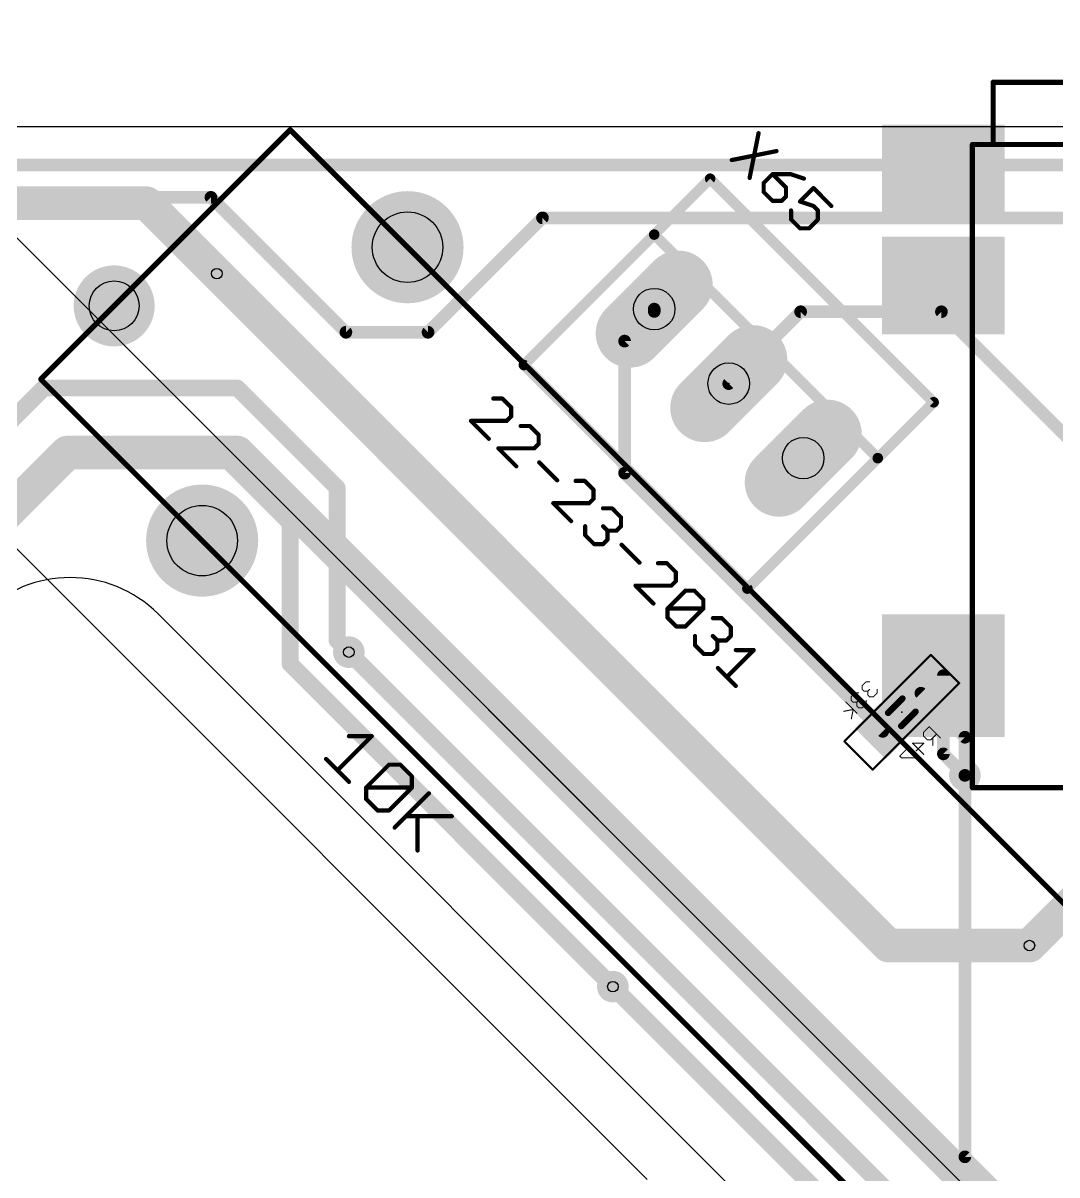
# Model space of a CAD drawing. Extents: x -76 to 580, y -41 to 95.
# Drawn here: x 327.67 to 352.59, y 9.11 to 36.87 of the extents above; entities that cross this region are included whole.
import ezdxf

# ---------------------------------------------------------------- set-up
doc = ezdxf.new("R2010")
doc.units = 0
for name, color, linetype in [('1', 22, 'CONTINUOUS'), ('16', 175, 'CONTINUOUS'), ('17', 82, 'CONTINUOUS'), ('18', 82, 'CONTINUOUS'), ('20', 7, 'CONTINUOUS'), ('21', 32, 'CONTINUOUS'), ('23', 7, 'CONTINUOUS'), ('24', 7, 'CONTINUOUS'), ('25', 253, 'CONTINUOUS'), ('26', 253, 'CONTINUOUS'), ('27', 253, 'CONTINUOUS'), ('28', 253, 'CONTINUOUS'), ('29', 253, 'CONTINUOUS'), ('30', 253, 'CONTINUOUS'), ('31', 253, 'CONTINUOUS'), ('32', 253, 'CONTINUOUS'), ('36', 253, 'CONTINUOUS'), ('40', 175, 'CONTINUOUS'), ('44', 253, 'CONTINUOUS'), ('51', 53, 'CONTINUOUS'), ('52', 253, 'CONTINUOUS'), ('57', 253, 'CONTINUOUS')]:
    doc.layers.add(name, color=color, linetype=linetype)

# ---------------------------------------------------------------- blocks, each defined once
blk = doc.blocks.new('RECT')
blk.add_solid([(-0.5, -0.5), (0.5, -0.5), (-0.5, 0.5), (0.5, 0.5)])
blk = doc.blocks.new('ROUNDP')
at = {"const_width": 0.5}
blk.add_lwpolyline([(0, -0.25, 1), (0, 0.25, 1), (0, -0.25)], format="xyb", dxfattribs=at)
blk = doc.blocks.new('LONGP100')
at = {"const_width": 1}
blk.add_lwpolyline([(-0.5, 0), (0.5, 0)], dxfattribs=at)
at = {"const_width": 0.5}
for points in [[(-0.5, 0.25, 1), (-0.5, -0.25)], [(0.5, -0.25, 1), (0.5, 0.25)]]:
    blk.add_lwpolyline(points, format="xyb", dxfattribs=at)
blk = doc.blocks.new('ROUNDV')
at = {"const_width": 0.5}
blk.add_lwpolyline([(0, -0.25, 1), (0, 0.25, 1), (0, -0.25)], format="xyb", dxfattribs=at)

msp = doc.modelspace()

# ---------------------------------------------------------------- linework, layer by layer
at = {"layer": '1'}
for points, const_width in [([(330.6431, 32.5269), (326.9662, 32.5269)], 0.8128), ([(332.3402, 30.8299), (330.6431, 32.5269)], 0.8128), ([(328.1683, 28.0721), (325.552, 25.4558)], 0.4064), ([(332.8352, 28.0721), (328.1683, 28.0721)], 0.4064), ([(335.2393, 25.668), (332.8352, 28.0721)], 0.4064), ([(325.552, 23.1931), (328.8754, 26.5165)], 0.4064), ([(328.8754, 26.5165), (332.4109, 26.5165)], 0.4064), ([(332.4109, 26.5165), (334.108, 24.8194)], 0.4064), ([(335.2393, 21.991), (335.2393, 25.668)], 0.4064), ([(334.108, 24.8194), (334.108, 21.4253)], 0.4064), ([(335.5222, 21.7082), (335.2393, 21.991)], 0.4064), ([(334.108, 21.4253), (341.8861, 13.6472)], 0.4064), ([(349.8534, 19.2564), (349.8534, 21.1411)], 0.3048), ([(350.3714, 18.7383), (349.8534, 19.2564)], 0.3048), ([(350.3714, 9.5459), (350.3714, 18.7383)], 0.3048), ([(354.3034, 17.0135), (351.927, 14.6371)], 0.8128), ([(360.978, -1.0607), (350.3714, 9.5459)], 0.3048)]:
    msp.add_lwpolyline(points, dxfattribs=dict(at, const_width=const_width))
for points, const_width in [([(330.7868, 32.6706, 1), (330.4994, 32.3832)], 0.4064), ([(330.6431, 32.3237, 1), (330.6431, 32.7301)], 0.4064), ([(332.1965, 30.6862, 1), (332.4839, 30.9735)], 0.4064), ([(328.1683, 28.1737, 1), (328.1683, 27.9705)], 0.2032), ([(328.2401, 28.0003, 1), (328.0964, 28.144)], 0.2032), ([(332.907, 28.144, 1), (332.7633, 28.0003)], 0.2032), ([(332.8352, 27.9705, 1), (332.8352, 28.1737)], 0.2032), ([(328.8754, 26.6181, 1), (328.8754, 26.4149)], 0.2032), ([(328.9472, 26.4447, 1), (328.8035, 26.5883)], 0.2032), ([(332.4827, 26.5883, 1), (332.3391, 26.4447)], 0.2032), ([(332.4109, 26.4149, 1), (332.4109, 26.6181)], 0.2032), ([(335.3409, 25.668, 1), (335.1377, 25.668)], 0.2032), ([(335.1675, 25.5961, 1), (335.3112, 25.7398)], 0.2032), ([(334.2096, 24.8194, 1), (334.0064, 24.8194)], 0.2032), ([(334.0361, 24.7476, 1), (334.1798, 24.8913)], 0.2032), ([(335.3112, 22.0629, 1), (335.1675, 21.9192)], 0.2032), ([(335.1377, 21.991, 1), (335.3409, 21.991)], 0.2032), ([(335.4503, 21.6363, 1), (335.594, 21.78)], 0.2032), ([(334.1798, 21.4972, 1), (334.0361, 21.3535)], 0.2032), ([(334.0064, 21.4253, 1), (334.2096, 21.4253)], 0.2032), ([(349.9296, 21.1411, 1), (349.7772, 21.1411)], 0.1524), ([(349.9073, 19.3102, 1), (349.7995, 19.2025)], 0.1524), ([(349.7772, 19.2564, 1), (349.9296, 19.2564)], 0.1524), ([(350.4476, 18.7383, 1), (350.2952, 18.7383)], 0.1524), ([(350.3175, 18.6844, 1), (350.4253, 18.7922)], 0.1524), ([(351.7834, 14.7808, 1), (352.0707, 14.4934)], 0.4064), ([(341.8143, 13.5753, 1), (341.958, 13.719)], 0.2032), ([(350.4253, 9.5998, 1), (350.3175, 9.4921)], 0.1524), ([(350.2952, 9.5459, 1), (350.4476, 9.5459)], 0.1524)]:
    msp.add_lwpolyline(points, format="xyb", dxfattribs=dict(at, const_width=const_width))
at = {"layer": '16'}
for points, const_width in [([(370.3118, 33.4462), (315.5818, 33.4462)], 0.3048), ([(332.1988, 32.6683), (315.7939, 32.6683)], 0.3048), ([(335.4515, 29.4156), (332.1988, 32.6683)], 0.3048), ([(340.1891, 32.1734), (337.4314, 29.4156)], 0.3048), ([(369.7461, 32.1734), (340.1891, 32.1734)], 0.3048), ([(348.5329, 14.6371), (332.3402, 30.8299)], 0.8128), ([(342.169, 29.2035), (342.8831, 29.9177)], 0.3048), ([(342.8831, 29.9177), (342.8831, 29.9743)], 0.3048), ([(346.4116, 29.9106), (344.6792, 28.1782)], 0.3048), ([(349.8057, 29.9106), (346.4116, 29.9106)], 0.3048), ([(357.8667, 21.8496), (349.8057, 29.9106)], 0.3048), ([(337.4314, 29.4156), (335.4515, 29.4156)], 0.3048), ([(342.169, 26.0215), (342.169, 29.2035)], 0.3048), ([(322.4407, 20.2233), (328.7339, 26.5165)], 0.8128), ([(328.7339, 26.5165), (332.8352, 26.5165)], 0.8128), ([(332.8352, 26.5165), (352.7756, 6.5761)], 0.8128), ([(348.3915, 19.799), (342.169, 26.0215)], 0.3048), ([(352.3513, 4.879), (335.5222, 21.7082)], 0.4064), ([(349.3108, 20.7182), (350.3714, 19.6576)], 0.3048), ([(350.3714, 19.6576), (350.3714, 18.7383)], 0.3048), ([(351.927, 14.6371), (348.5329, 14.6371)], 0.8128), ([(351.927, 3.6062), (341.8861, 13.6472)], 0.4064)]:
    msp.add_lwpolyline(points, dxfattribs=dict(at, const_width=const_width))
for points, const_width in [([(332.2526, 32.7222, 1), (332.1449, 32.6144)], 0.1524), ([(332.1988, 32.5921, 1), (332.1988, 32.7445)], 0.1524), ([(340.1891, 32.2496, 1), (340.1891, 32.0972)], 0.1524), ([(340.243, 32.1195, 1), (340.1352, 32.2272)], 0.1524), ([(332.4839, 30.9735, 1), (332.1965, 30.6862)], 0.4064), ([(342.9593, 29.9743, 1), (342.8069, 29.9743)], 0.1524), ([(342.8069, 29.9177, 1), (342.9593, 29.9177)], 0.1524), ([(342.937, 29.8638, 1), (342.8293, 29.9716)], 0.1524), ([(346.4116, 29.9868, 1), (346.4116, 29.8344)], 0.1524), ([(346.4655, 29.8567, 1), (346.3577, 29.9645)], 0.1524), ([(349.8596, 29.9645, 1), (349.7518, 29.8567)], 0.1524), ([(349.8057, 29.8344, 1), (349.8057, 29.9868)], 0.1524), ([(335.4515, 29.4918, 1), (335.4515, 29.3394)], 0.1524), ([(335.3976, 29.3618, 1), (335.5053, 29.4695)], 0.1524), ([(337.3775, 29.4695, 1), (337.4852, 29.3618)], 0.1524), ([(337.4314, 29.3394, 1), (337.4314, 29.4918)], 0.1524), ([(342.2452, 29.2035, 1), (342.0928, 29.2035)], 0.1524), ([(342.1151, 29.2574, 1), (342.2229, 29.1496)], 0.1524), ([(344.6253, 28.2321, 1), (344.7331, 28.1243)], 0.1524), ([(328.7339, 26.7197, 1), (328.7339, 26.3133)], 0.4064), ([(328.8776, 26.3728, 1), (328.5903, 26.6602)], 0.4064), ([(332.9788, 26.6602, 1), (332.6915, 26.3728)], 0.4064), ([(332.8352, 26.3133, 1), (332.8352, 26.7197)], 0.4064), ([(342.2229, 26.0754, 1), (342.1151, 25.9676)], 0.1524), ([(342.0928, 26.0215, 1), (342.2452, 26.0215)], 0.1524), ([(335.594, 21.78, 1), (335.4503, 21.6363)], 0.2032), ([(349.3646, 20.7721, 1), (349.2569, 20.6643)], 0.1524), ([(348.3376, 19.7451, 1), (348.4454, 19.8529)], 0.1524), ([(350.4476, 19.6576, 1), (350.2952, 19.6576)], 0.1524), ([(350.3175, 19.6037, 1), (350.4253, 19.7114)], 0.1524), ([(350.2952, 18.7383, 1), (350.4476, 18.7383)], 0.1524), ([(348.5329, 14.8403, 1), (348.5329, 14.4339)], 0.4064), ([(351.927, 14.4339, 1), (351.927, 14.8403)], 0.4064), ([(348.3892, 14.4934, 1), (348.6766, 14.7808)], 0.4064), ([(341.958, 13.719, 1), (341.8143, 13.5753)], 0.2032)]:
    msp.add_lwpolyline(points, format="xyb", dxfattribs=dict(at, const_width=const_width))
at = {"layer": '20'}
for p, q in [((508.6926, 34.3654), (-51.9016, 34.3654)), ((357.0889, -3.5355), (330.926, 22.6274))]:
    msp.add_line(p, q, dxfattribs=at)
msp.add_arc((328.8047, 20.5061), 3, 45, 135, dxfattribs=at)
at = {"layer": '21', "const_width": 0.254}
for points in [[(342.8831, 31.7703), (344.2302, 33.1173)], [(344.2302, 33.1173), (349.6183, 27.7292)], [(339.7401, 28.6272), (342.8831, 31.7703)], [(342.8831, 31.7703), (348.2713, 26.3822)], [(345.1282, 23.2391), (339.7401, 28.6272)], [(349.6183, 27.7292), (348.2713, 26.3822)], [(348.2713, 26.3822), (345.1282, 23.2391)]]:
    msp.add_lwpolyline(points, dxfattribs=at)
at = {"layer": '21', "const_width": 0.127}
for points in [[(344.2751, 33.1622, 1), (344.1853, 33.0724)], [(344.2751, 33.0724, 1), (344.1853, 33.1622)], [(342.928, 31.8152, 1), (342.8382, 31.7254)], [(342.8382, 31.8152, 1), (342.928, 31.7254)], [(342.928, 31.7254, 1), (342.8382, 31.8152)], [(339.785, 28.6721, 1), (339.6952, 28.5823)], [(339.6952, 28.6721, 1), (339.785, 28.5823)], [(349.6632, 27.6843, 1), (349.5734, 27.7741)], [(349.5734, 27.6843, 1), (349.6632, 27.7741)], [(348.2264, 26.4271, 1), (348.3162, 26.3372)], [(348.3162, 26.3372, 1), (348.2264, 26.4271)], [(348.2264, 26.3372, 1), (348.3162, 26.4271)], [(345.0833, 23.284, 1), (345.1731, 23.1942)], [(345.0833, 23.1942, 1), (345.1731, 23.284)]]:
    msp.add_lwpolyline(points, format="xyb", dxfattribs=at)
at = {"layer": '23'}
msp.add_point((344.6792, 28.1782), dxfattribs=at)
at = {"layer": '24'}
msp.add_point((348.8511, 20.2586), dxfattribs=at)
at = {"layer": '25', "const_width": 0.1016}
for points in [[(345.3982, 34.2135), (345.1825, 33.1349)], [(345.8296, 33.7821), (344.751, 33.5664)], [(345.7361, 33.2284), (345.5204, 33.0127)], [(345.5204, 33.0127), (345.5204, 32.797)], [(346.1675, 33.2284), (345.7361, 33.2284)], [(346.0597, 32.9048), (345.7361, 33.2284)], [(346.4911, 33.1206), (346.1675, 33.2284)], [(345.5204, 32.797), (345.7361, 32.5813)], [(346.0597, 32.6891), (346.0597, 32.9048)], [(346.7212, 32.8905), (346.3976, 32.5669)], [(347.1526, 32.459), (346.7212, 32.8905)], [(345.7361, 32.5813), (345.9518, 32.5813)], [(345.9518, 32.5813), (346.0597, 32.6891)], [(346.3976, 32.5669), (346.7212, 32.459)], [(346.7212, 32.459), (346.829, 32.3512)], [(346.1819, 32.1355), (346.1819, 32.3512)], [(346.829, 32.3512), (346.829, 32.1355)], [(346.3976, 31.9198), (346.1819, 32.1355)], [(346.6133, 31.9198), (346.3976, 31.9198)], [(346.829, 32.1355), (346.6133, 31.9198)]]:
    msp.add_lwpolyline(points, dxfattribs=at)
at = {"layer": '25', "const_width": 0.0508}
for points in [[(345.4231, 34.2085, 1), (345.3733, 34.2185)], [(344.7461, 33.5913, 1), (344.756, 33.5414)], [(345.8346, 33.7572, 1), (345.8246, 33.807)], [(345.1576, 33.1399, 1), (345.2074, 33.13)], [(345.5024, 33.0307, 1), (345.5384, 32.9947)], [(345.5458, 33.0127, 1), (345.495, 33.0127)], [(345.7361, 33.2538, 1), (345.7361, 33.203)], [(345.7541, 33.2464, 1), (345.7182, 33.2104)], [(345.7541, 33.2104, 1), (345.7182, 33.2464)], [(346.1756, 33.2525, 1), (346.1595, 33.2043)], [(346.1675, 33.203, 1), (346.1675, 33.2538)], [(346.4831, 33.0965, 1), (346.4991, 33.1446)], [(345.5384, 32.8149, 1), (345.5024, 32.779)], [(345.495, 32.797, 1), (345.5458, 32.797)], [(346.0851, 32.9048, 1), (346.0343, 32.9048)], [(346.0417, 32.8869, 1), (346.0776, 32.9228)], [(346.7391, 32.9084, 1), (346.7032, 32.8725)], [(346.7391, 32.8725, 1), (346.7032, 32.9084)], [(345.7361, 32.6067, 1), (345.7361, 32.5559)], [(345.7182, 32.5633, 1), (345.7541, 32.5992)], [(345.9339, 32.5992, 1), (345.9698, 32.5633)], [(345.9518, 32.5559, 1), (345.9518, 32.6067)], [(346.0343, 32.6891, 1), (346.0851, 32.6891)], [(346.0776, 32.6712, 1), (346.0417, 32.7071)], [(346.4057, 32.591, 1), (346.3896, 32.5428)], [(346.3797, 32.5849, 1), (346.4156, 32.5489)], [(346.7391, 32.477, 1), (346.7032, 32.4411)], [(346.7132, 32.4349, 1), (346.7292, 32.4831)], [(347.1346, 32.4411, 1), (347.1706, 32.477)], [(346.2073, 32.3512, 1), (346.1565, 32.3512)], [(346.8544, 32.3512, 1), (346.8036, 32.3512)], [(346.8111, 32.3332, 1), (346.847, 32.3691)], [(346.1565, 32.1355, 1), (346.2073, 32.1355)], [(346.1999, 32.1534, 1), (346.164, 32.1175)], [(346.3976, 31.9452, 1), (346.3976, 31.8944)], [(346.3797, 31.9018, 1), (346.4156, 31.9377)], [(346.5954, 31.9377, 1), (346.6313, 31.9018)], [(346.6133, 31.8944, 1), (346.6133, 31.9452)], [(346.8036, 32.1355, 1), (346.8544, 32.1355)], [(346.847, 32.1175, 1), (346.8111, 32.1534)]]:
    msp.add_lwpolyline(points, format="xyb", dxfattribs=at)
at = {"layer": '26', "const_width": 0.0254}
for points in [[(349.51, 19.9122), (349.3752, 19.7773)], [(349.3752, 19.7773), (349.3752, 19.6875)], [(349.7797, 19.6425), (349.51, 19.9122)], [(349.555, 19.5976), (349.6898, 19.7324)], [(349.3802, 19.2431), (349.1106, 19.5127)], [(349.1106, 19.5127), (349.3802, 19.5127)], [(349.3802, 19.5127), (349.2005, 19.333)], [(349.3752, 19.6875), (349.4651, 19.5976)], [(349.4651, 19.5976), (349.555, 19.5976)], [(349.5999, 19.6425), (349.5999, 19.4628)], [(348.9808, 19.3829), (348.8011, 19.2032)], [(348.8011, 19.2032), (348.846, 19.1582)], [(348.846, 19.1582), (349.2055, 19.1582)], [(349.2055, 19.1582), (349.2504, 19.1133)]]:
    msp.add_lwpolyline(points, dxfattribs=at)
at = {"layer": '26', "const_width": 0.0127}
for points in [[(349.3815, 19.7773, 1), (349.3688, 19.7773)], [(349.3707, 19.7818, 1), (349.3797, 19.7728)], [(349.5145, 19.9166, 1), (349.5055, 19.9077)], [(349.5145, 19.9077, 1), (349.5055, 19.9166)], [(349.6943, 19.7279, 1), (349.6853, 19.7369)], [(349.1106, 19.5191, 1), (349.1106, 19.5064)], [(349.1151, 19.5172, 1), (349.1061, 19.5082)], [(349.3797, 19.6919, 1), (349.3707, 19.683)], [(349.3688, 19.6875, 1), (349.3815, 19.6875)], [(349.3847, 19.5082, 1), (349.3757, 19.5172)], [(349.3802, 19.5064, 1), (349.3802, 19.5191)], [(349.4651, 19.6039, 1), (349.4651, 19.5912)], [(349.4606, 19.5931, 1), (349.4696, 19.6021)], [(349.5505, 19.6021, 1), (349.5594, 19.5931)], [(349.555, 19.5912, 1), (349.555, 19.6039)], [(349.6062, 19.6425, 1), (349.5935, 19.6425)], [(349.5935, 19.4628, 1), (349.6062, 19.4628)], [(349.7752, 19.638, 1), (349.7841, 19.647)], [(348.8055, 19.2077, 1), (348.7966, 19.1987)], [(348.7966, 19.2077, 1), (348.8055, 19.1987)], [(348.846, 19.1646, 1), (348.846, 19.1519)], [(348.8415, 19.1538, 1), (348.8505, 19.1627)], [(348.9853, 19.3784, 1), (348.9763, 19.3874)], [(349.196, 19.3375, 1), (349.205, 19.3285)], [(349.21, 19.1627, 1), (349.201, 19.1538)], [(349.2055, 19.1519, 1), (349.2055, 19.1646)], [(349.3757, 19.2386, 1), (349.3847, 19.2476)], [(349.246, 19.1088, 1), (349.2549, 19.1178)]]:
    msp.add_lwpolyline(points, format="xyb", dxfattribs=at)
at = {"layer": '27', "const_width": 0.1016}
for points in [[(339.2198, 27.8194), (339.0041, 27.8194)], [(339.4356, 27.6037), (339.2198, 27.8194)], [(339.4356, 27.388), (339.4356, 27.6037)], [(338.8963, 26.8488), (338.4649, 27.2802)], [(338.4649, 27.2802), (339.3277, 27.2802)], [(339.3277, 27.2802), (339.4356, 27.388)], [(339.8814, 27.1579), (339.6656, 27.1579)], [(340.0971, 26.9422), (339.8814, 27.1579)], [(340.0971, 26.7265), (340.0971, 26.9422)], [(339.5578, 26.1872), (339.1264, 26.6187)], [(339.1264, 26.6187), (339.9892, 26.6187)], [(339.9892, 26.6187), (340.0971, 26.7265)], [(340.1114, 26.2807), (340.5429, 25.8493)], [(341.2044, 25.8349), (340.9887, 25.8349)], [(341.4201, 25.6192), (341.2044, 25.8349)], [(341.4201, 25.4035), (341.4201, 25.6192)], [(340.8808, 24.8642), (340.4494, 25.2956)], [(340.4494, 25.2956), (341.3122, 25.2956)], [(341.3122, 25.2956), (341.4201, 25.4035)], [(341.6502, 25.1734), (341.8659, 25.1734)], [(341.8659, 25.1734), (342.0816, 24.9577)], [(342.0816, 24.9577), (342.0816, 24.742)], [(341.2188, 24.5263), (341.2188, 24.742)], [(341.758, 24.6341), (341.6502, 24.742)], [(342.0816, 24.742), (341.9737, 24.6341)], [(341.4345, 24.3106), (341.2188, 24.5263)], [(341.758, 24.4184), (341.6502, 24.3106)], [(341.9737, 24.6341), (341.758, 24.6341)], [(341.758, 24.6341), (341.758, 24.4184)], [(341.6502, 24.3106), (341.4345, 24.3106)], [(342.096, 24.2962), (342.5274, 23.8648)], [(343.1889, 23.8504), (342.9732, 23.8504)], [(343.4046, 23.6347), (343.1889, 23.8504)], [(343.4046, 23.419), (343.4046, 23.6347)], [(342.8653, 22.8797), (342.4339, 23.3111)], [(342.4339, 23.3111), (343.2968, 23.3111)], [(343.2968, 23.3111), (343.4046, 23.419)], [(343.2033, 22.7574), (343.6347, 23.1889)], [(343.6347, 23.1889), (343.8504, 23.1889)], [(343.8504, 23.1889), (344.0661, 22.9732)], [(343.2033, 22.5417), (343.2033, 22.7574)], [(343.2033, 22.7574), (344.0661, 22.7574)], [(344.0661, 22.7574), (343.6347, 22.326)], [(344.0661, 22.9732), (344.0661, 22.7574)], [(343.419, 22.326), (343.2033, 22.5417)], [(344.2962, 22.5273), (344.5119, 22.5274)], [(344.5119, 22.5274), (344.7276, 22.3116)], [(343.6347, 22.326), (343.419, 22.326)], [(344.7276, 22.3116), (344.7276, 22.0959)], [(343.8648, 21.8802), (343.8648, 22.0959)], [(344.0805, 21.6645), (343.8648, 21.8802)], [(344.4041, 21.9881), (344.2962, 22.0959)], [(344.6198, 21.9881), (344.4041, 21.9881)], [(344.4041, 21.9881), (344.4041, 21.7724)], [(344.7276, 22.0959), (344.6198, 21.9881)], [(344.2962, 21.6645), (344.0805, 21.6645)], [(344.4041, 21.7724), (344.2962, 21.6645)], [(345.2813, 21.758), (344.6342, 21.1109)], [(344.8499, 21.758), (345.2813, 21.758)], [(344.4184, 21.3266), (344.8499, 20.8951)], [(336.0755, 19.6843), (335.2486, 18.8574)], [(335.5243, 19.6843), (336.0755, 19.6843)], [(334.973, 19.133), (335.5243, 18.5818)], [(335.9377, 18.444), (336.489, 18.9952)], [(336.489, 18.9952), (336.7646, 18.9952)], [(336.7646, 18.9952), (337.0402, 18.7196)], [(337.0402, 18.7196), (337.0402, 18.444)], [(335.9377, 18.1683), (335.9377, 18.444)], [(335.9377, 18.444), (337.0402, 18.444)], [(337.0402, 18.444), (336.489, 17.8927)], [(337.4537, 18.3061), (336.6268, 17.4793)], [(336.2134, 17.8927), (335.9377, 18.1683)], [(336.489, 17.8927), (336.2134, 17.8927)], [(336.9024, 17.7549), (338.0049, 17.7549)], [(337.1781, 17.7549), (337.1781, 16.928)]]:
    msp.add_lwpolyline(points, dxfattribs=at)
at = {"layer": '27', "const_width": 0.0508}
for points in [[(339.0041, 27.8448, 1), (339.0041, 27.794)], [(339.2378, 27.8374, 1), (339.2019, 27.8015)], [(339.2198, 27.7941, 1), (339.2198, 27.8448)], [(339.461, 27.6037, 1), (339.4102, 27.6037)], [(339.4176, 27.5858, 1), (339.4535, 27.6217)], [(338.4649, 27.3056, 1), (338.4649, 27.2548)], [(338.4828, 27.2981, 1), (338.4469, 27.2622)], [(339.3097, 27.2981, 1), (339.3457, 27.2622)], [(339.3277, 27.2548, 1), (339.3277, 27.3056)], [(339.4102, 27.388, 1), (339.461, 27.388)], [(339.4535, 27.3701, 1), (339.4176, 27.406)], [(339.6656, 27.1833, 1), (339.6656, 27.1325)], [(339.8993, 27.1759, 1), (339.8634, 27.14)], [(339.8814, 27.1325, 1), (339.8814, 27.1833)], [(340.1225, 26.9422, 1), (340.0717, 26.9422)], [(340.0791, 26.9243, 1), (340.115, 26.9602)], [(338.8783, 26.8308, 1), (338.9142, 26.8667)], [(339.1264, 26.6441, 1), (339.1264, 26.5933)], [(339.1443, 26.6366, 1), (339.1084, 26.6007)], [(339.9712, 26.6366, 1), (340.0072, 26.6007)], [(339.9892, 26.5933, 1), (339.9892, 26.6441)], [(340.0717, 26.7265, 1), (340.1225, 26.7265)], [(340.115, 26.7086, 1), (340.0791, 26.7445)], [(339.5398, 26.1693, 1), (339.5757, 26.2052)], [(340.1294, 26.2987, 1), (340.0935, 26.2628)], [(340.5249, 25.8313, 1), (340.5608, 25.8673)], [(340.9887, 25.8603, 1), (340.9887, 25.8095)], [(341.2223, 25.8529, 1), (341.1864, 25.817)], [(341.2044, 25.8095, 1), (341.2044, 25.8603)], [(341.4455, 25.6192, 1), (341.3947, 25.6192)], [(341.4021, 25.6012, 1), (341.438, 25.6372)], [(340.4673, 25.3136, 1), (340.4314, 25.2777)], [(340.4494, 25.321, 1), (340.4494, 25.2702)], [(341.2943, 25.3136, 1), (341.3302, 25.2777)], [(341.3122, 25.2702, 1), (341.3122, 25.321)], [(341.3947, 25.4035, 1), (341.4455, 25.4035)], [(341.438, 25.3855, 1), (341.4021, 25.4215)], [(341.6502, 25.1988, 1), (341.6502, 25.148)], [(341.8838, 25.1914, 1), (341.8479, 25.1554)], [(341.8659, 25.148, 1), (341.8659, 25.1988)], [(342.107, 24.9577, 1), (342.0562, 24.9577)], [(342.0636, 24.9397, 1), (342.0996, 24.9756)], [(340.8628, 24.8463, 1), (340.8988, 24.8822)], [(341.2441, 24.742, 1), (341.1934, 24.742)], [(341.6681, 24.7599, 1), (341.6322, 24.724)], [(342.0562, 24.742, 1), (342.107, 24.742)], [(342.0996, 24.724, 1), (342.0636, 24.7599)], [(341.2367, 24.5442, 1), (341.2008, 24.5083)], [(341.1934, 24.5263, 1), (341.2441, 24.5263)], [(341.758, 24.6595, 1), (341.758, 24.6087)], [(341.7834, 24.6341, 1), (341.7326, 24.6341)], [(341.7326, 24.4184, 1), (341.7834, 24.4184)], [(341.7401, 24.6162, 1), (341.776, 24.6521)], [(341.776, 24.4005, 1), (341.7401, 24.4364)], [(341.9558, 24.6521, 1), (341.9917, 24.6162)], [(341.9737, 24.6087, 1), (341.9737, 24.6595)], [(341.4345, 24.336, 1), (341.4345, 24.2852)], [(341.4165, 24.2926, 1), (341.4524, 24.3285)], [(341.6322, 24.3285, 1), (341.6681, 24.2926)], [(341.6502, 24.2852, 1), (341.6502, 24.336)], [(342.1139, 24.3141, 1), (342.078, 24.2782)], [(342.5094, 23.8468, 1), (342.5454, 23.8827)], [(342.9732, 23.8758, 1), (342.9732, 23.825)], [(343.2069, 23.8683, 1), (343.1709, 23.8324)], [(343.1889, 23.825, 1), (343.1889, 23.8758)], [(343.43, 23.6347, 1), (343.3792, 23.6347)], [(343.3866, 23.6167, 1), (343.4226, 23.6526)], [(342.4519, 23.3291, 1), (342.416, 23.2931)], [(342.4339, 23.3365, 1), (342.4339, 23.2857)], [(343.2788, 23.3291, 1), (343.3147, 23.2931)], [(343.2968, 23.2857, 1), (343.2968, 23.3365)], [(343.3792, 23.419, 1), (343.43, 23.419)], [(343.4226, 23.401, 1), (343.3866, 23.4369)], [(343.6347, 23.2143, 1), (343.6347, 23.1635)], [(343.6527, 23.1709, 1), (343.6167, 23.2068)], [(343.8684, 23.2068, 1), (343.8324, 23.1709)], [(343.8504, 23.1635, 1), (343.8504, 23.2143)], [(342.8474, 22.8617, 1), (342.8833, 22.8976)], [(343.2287, 22.7574, 1), (343.1779, 22.7574)], [(343.2033, 22.7828, 1), (343.2033, 22.732)], [(343.1853, 22.7754, 1), (343.2212, 22.7395)], [(344.0915, 22.9732, 1), (344.0407, 22.9732)], [(344.0407, 22.7574, 1), (344.0915, 22.7574)], [(344.0482, 22.9552, 1), (344.0841, 22.9911)], [(344.0841, 22.7395, 1), (344.0482, 22.7754)], [(344.0661, 22.732, 1), (344.0661, 22.7828)], [(343.2212, 22.5597, 1), (343.1853, 22.5238)], [(343.1779, 22.5417, 1), (343.2287, 22.5417)], [(344.2962, 22.5527, 1), (344.2962, 22.5019)], [(344.5299, 22.5453, 1), (344.494, 22.5094)], [(344.5119, 22.502, 1), (344.5119, 22.5527)], [(343.419, 22.3514, 1), (343.419, 22.3006)], [(343.401, 22.3081, 1), (343.4369, 22.344)], [(343.6167, 22.344, 1), (343.6527, 22.3081)], [(343.6347, 22.3006, 1), (343.6347, 22.3514)], [(344.753, 22.3116, 1), (344.7022, 22.3116)], [(344.7097, 22.2937, 1), (344.7456, 22.3296)], [(343.8902, 22.0959, 1), (343.8394, 22.0959)], [(343.8827, 21.8982, 1), (343.8468, 21.8623)], [(344.3142, 22.1139, 1), (344.2782, 22.078)], [(344.4041, 22.0135, 1), (344.4041, 21.9627)], [(344.4295, 21.9881, 1), (344.3787, 21.9881)], [(344.3861, 21.9701, 1), (344.422, 22.006)], [(344.6018, 22.006, 1), (344.6377, 21.9701)], [(344.6198, 21.9627, 1), (344.6198, 22.0135)], [(344.7022, 22.0959, 1), (344.753, 22.0959)], [(344.7456, 22.078, 1), (344.7097, 22.1139)], [(343.8394, 21.8802, 1), (343.8902, 21.8802)], [(344.0805, 21.6899, 1), (344.0805, 21.6391)], [(344.0625, 21.6465, 1), (344.0985, 21.6825)], [(344.2782, 21.6825, 1), (344.3142, 21.6465)], [(344.2962, 21.6391, 1), (344.2962, 21.6899)], [(344.3787, 21.7724, 1), (344.4295, 21.7724)], [(344.422, 21.7544, 1), (344.3861, 21.7903)], [(344.8499, 21.7834, 1), (344.8499, 21.7326)], [(345.2992, 21.74, 1), (345.2633, 21.7759)], [(345.2813, 21.7326, 1), (345.2813, 21.7834)], [(344.4364, 21.3445, 1), (344.4005, 21.3086)], [(344.6162, 21.1288, 1), (344.6521, 21.0929)], [(344.8319, 20.8772, 1), (344.8678, 20.9131)], [(335.5243, 19.7097, 1), (335.5243, 19.6589)], [(336.0935, 19.6663, 1), (336.0576, 19.7023)], [(336.0755, 19.6589, 1), (336.0755, 19.7097)], [(334.991, 19.151, 1), (334.9551, 19.1151)], [(335.2307, 18.8754, 1), (335.2666, 18.8394)], [(336.489, 19.0206, 1), (336.489, 18.9698)], [(336.5069, 18.9773, 1), (336.471, 19.0132)], [(336.7826, 19.0132, 1), (336.7467, 18.9773)], [(336.7646, 18.9698, 1), (336.7646, 19.0206)], [(335.5063, 18.5638, 1), (335.5422, 18.5997)], [(337.0656, 18.7196, 1), (337.0148, 18.7196)], [(337.0223, 18.7016, 1), (337.0582, 18.7375)], [(335.9631, 18.444, 1), (335.9123, 18.444)], [(335.9377, 18.4694, 1), (335.9377, 18.4186)], [(335.9198, 18.4619, 1), (335.9557, 18.426)], [(337.0148, 18.444, 1), (337.0656, 18.444)], [(337.0582, 18.426, 1), (337.0223, 18.4619)], [(337.0402, 18.4186, 1), (337.0402, 18.4694)], [(337.4716, 18.2882, 1), (337.4357, 18.3241)], [(335.9123, 18.1683, 1), (335.9631, 18.1683)], [(335.9557, 18.1863, 1), (335.9198, 18.1504)], [(336.2134, 17.9181, 1), (336.2134, 17.8673)], [(336.1954, 17.8747, 1), (336.2313, 17.9107)], [(336.471, 17.9107, 1), (336.5069, 17.8747)], [(336.489, 17.8673, 1), (336.489, 17.9181)], [(336.9024, 17.7803, 1), (336.9024, 17.7295)], [(337.2035, 17.7549, 1), (337.1527, 17.7549)], [(338.0049, 17.7295, 1), (338.0049, 17.7803)], [(336.6088, 17.4972, 1), (336.6448, 17.4613)], [(337.1527, 16.928, 1), (337.2035, 16.928)]]:
    msp.add_lwpolyline(points, format="xyb", dxfattribs=at)
at = {"layer": '28', "const_width": 0.0254}
for points in [[(347.9841, 20.9905), (347.8943, 20.9007)], [(347.8943, 20.9007), (347.8943, 20.8108)], [(347.8943, 20.8108), (347.9392, 20.7659)], [(348.074, 20.9905), (347.9841, 20.9905)], [(348.0291, 20.7659), (348.074, 20.8108)], [(348.2538, 20.7209), (348.2538, 20.8108)], [(347.7195, 20.7259), (347.6297, 20.6361)], [(347.6297, 20.6361), (347.6297, 20.5462)], [(347.6297, 20.5462), (347.6746, 20.5012)], [(347.8094, 20.7259), (347.7195, 20.7259)], [(347.7645, 20.5012), (347.8094, 20.5462)], [(347.9392, 20.7659), (348.0291, 20.7659)], [(347.9892, 20.4563), (347.9892, 20.5462)], [(348.0291, 20.7659), (348.0291, 20.676)], [(348.0291, 20.676), (348.074, 20.631)], [(348.074, 20.631), (348.1639, 20.631)], [(348.1639, 20.631), (348.2538, 20.7209)], [(347.6796, 20.3265), (347.4549, 20.2816)], [(347.7695, 20.2366), (347.4999, 20.5063)], [(347.6347, 20.1018), (347.6796, 20.3265)], [(347.6746, 20.5012), (347.7645, 20.5012)], [(347.7645, 20.5012), (347.7645, 20.4114)], [(347.7645, 20.4114), (347.8094, 20.3664)], [(347.8094, 20.3664), (347.8993, 20.3664)], [(347.8993, 20.3664), (347.9892, 20.4563)]]:
    msp.add_lwpolyline(points, dxfattribs=at)
at = {"layer": '28', "const_width": 0.0127}
for points in [[(347.9006, 20.9007, 1), (347.8879, 20.9007)], [(347.8898, 20.9052, 1), (347.8987, 20.8962)], [(347.8987, 20.8153, 1), (347.8898, 20.8063)], [(347.9841, 20.9969, 1), (347.9841, 20.9842)], [(347.9886, 20.9861, 1), (347.9796, 20.995)], [(348.0785, 20.8063, 1), (348.0695, 20.8153)], [(348.074, 20.9842, 1), (348.074, 20.9969)], [(348.2601, 20.8108, 1), (348.2474, 20.8108)], [(347.636, 20.6361, 1), (347.6233, 20.6361)], [(347.6233, 20.5462, 1), (347.636, 20.5462)], [(347.6252, 20.6405, 1), (347.6341, 20.6316)], [(347.6341, 20.5507, 1), (347.6252, 20.5417)], [(347.7195, 20.7323, 1), (347.7195, 20.7196)], [(347.724, 20.7215, 1), (347.715, 20.7304)], [(347.8139, 20.5417, 1), (347.8049, 20.5507)], [(347.8094, 20.7196, 1), (347.8094, 20.7323)], [(347.8879, 20.8108, 1), (347.9006, 20.8108)], [(347.9392, 20.7722, 1), (347.9392, 20.7595)], [(347.9347, 20.7614, 1), (347.9437, 20.7703)], [(347.9955, 20.5462, 1), (347.9828, 20.5462)], [(348.0354, 20.7659, 1), (348.0227, 20.7659)], [(348.0227, 20.676, 1), (348.0354, 20.676)], [(348.0246, 20.7703, 1), (348.0336, 20.7614)], [(348.0336, 20.6805, 1), (348.0246, 20.6715)], [(348.0291, 20.7595, 1), (348.0291, 20.7722)], [(348.074, 20.6374, 1), (348.074, 20.6247)], [(348.0695, 20.6265, 1), (348.0785, 20.6355)], [(348.1594, 20.6355, 1), (348.1684, 20.6265)], [(348.1639, 20.6247, 1), (348.1639, 20.6374)], [(348.2474, 20.7209, 1), (348.2601, 20.7209)], [(348.2583, 20.7164, 1), (348.2493, 20.7254)], [(347.4537, 20.2878, 1), (347.4562, 20.2753)], [(347.5044, 20.5108, 1), (347.4954, 20.5018)], [(347.6746, 20.5076, 1), (347.6746, 20.4949)], [(347.6701, 20.4968, 1), (347.6791, 20.5057)], [(347.6859, 20.3253, 1), (347.6734, 20.3278)], [(347.6809, 20.3203, 1), (347.6784, 20.3327)], [(347.7708, 20.5012, 1), (347.7581, 20.5012)], [(347.76, 20.5057, 1), (347.769, 20.4968)], [(347.769, 20.4159, 1), (347.76, 20.4069)], [(347.7581, 20.4114, 1), (347.7708, 20.4114)], [(347.7645, 20.4949, 1), (347.7645, 20.5076)], [(347.8094, 20.3728, 1), (347.8094, 20.3601)], [(347.8049, 20.3619, 1), (347.8139, 20.3709)], [(347.8948, 20.3709, 1), (347.9038, 20.3619)], [(347.8993, 20.3601, 1), (347.8993, 20.3728)], [(347.9828, 20.4563, 1), (347.9955, 20.4563)], [(347.9937, 20.4518, 1), (347.9847, 20.4608)], [(347.6285, 20.1031, 1), (347.6409, 20.1006)], [(347.765, 20.2321, 1), (347.774, 20.2411)]]:
    msp.add_lwpolyline(points, format="xyb", dxfattribs=at)
at = {"layer": '40', "const_width": 0.0508}
for points in [[(349.5512, 21.6417), (347.468, 19.5586)], [(350.2342, 20.9586), (349.5512, 21.6417)], [(348.1511, 18.8755), (350.2342, 20.9586)], [(347.468, 19.5586), (348.1511, 18.8755)]]:
    msp.add_lwpolyline(points, dxfattribs=at)
at = {"layer": '40', "const_width": 0.0254}
for points in [[(349.5601, 21.6507, 1), (349.5422, 21.6327)], [(349.5601, 21.6327, 1), (349.5422, 21.6507)], [(350.2432, 20.9497, 1), (350.2253, 20.9676)], [(350.2253, 20.9497, 1), (350.2432, 20.9676)], [(347.477, 19.5675, 1), (347.459, 19.5496)], [(347.459, 19.5675, 1), (347.477, 19.5496)], [(348.1421, 18.8845, 1), (348.1601, 18.8665)], [(348.1421, 18.8665, 1), (348.1601, 18.8845)]]:
    msp.add_lwpolyline(points, format="xyb", dxfattribs=at)
at = {"layer": '44'}
for centre, radius in [((336.9364, 31.4662), 0.85), ((332.3402, 30.8299), 0.127), ((329.8653, 30.052), 0.6), ((342.8831, 29.9743), 0.5), ((344.6792, 28.1782), 0.5), ((346.4753, 26.3822), 0.5), ((331.9866, 24.3952), 0.85), ((335.5222, 21.7082), 0.127), ((350.3714, 18.7383), 0.127), ((351.927, 14.6371), 0.127), ((341.8861, 13.6472), 0.127)]:
    msp.add_circle(centre, radius, dxfattribs=at)
at = {"layer": '51', "const_width": 0.0635}
for points in [[(351.0534, 35.4729, 1), (351.0534, 35.4094)], [(351.0851, 35.4411, 1), (351.0216, 35.4411)], [(334.1304, 34.3171, 1), (334.0855, 34.2722)], [(334.1304, 34.2722, 1), (334.0855, 34.3171)], [(350.5534, 33.9729, 1), (350.5534, 33.9094)], [(350.5851, 33.9411, 1), (350.5216, 33.9411)], [(351.0534, 33.9729, 1), (351.0534, 33.9094)], [(351.0216, 33.9411, 1), (351.0851, 33.9411)], [(351.0534, 33.9094, 1), (351.0534, 33.9729)], [(328.12, 28.3067, 1), (328.0751, 28.2618)], [(328.0751, 28.3067, 1), (328.12, 28.2618)], [(350.5534, 18.4729, 1), (350.5534, 18.4094)], [(350.5216, 18.4411, 1), (350.5851, 18.4411)]]:
    msp.add_lwpolyline(points, format="xyb", dxfattribs=at)
at = {"layer": '51', "const_width": 0.127}
for points in [[(356.0534, 35.4411), (351.0534, 35.4411)], [(351.0534, 35.4411), (351.0534, 33.9411)], [(334.108, 34.2947), (328.0975, 28.2843)], [(365.2207, 3.182), (334.108, 34.2947)], [(351.0534, 33.9411), (350.5534, 33.9411)], [(350.5534, 18.4411), (350.5534, 33.9411)], [(356.0534, 33.9411), (351.0534, 33.9411)], [(328.0975, 28.2843), (359.2102, -2.8284)], [(356.5534, 18.4411), (350.5534, 18.4411)]]:
    msp.add_lwpolyline(points, dxfattribs=at)
at = {"layer": '52', "const_width": 0.1524}
for points in [[(348.866, 20.5902), (348.5195, 20.2438)], [(348.8363, 19.927), (349.1828, 20.2735)]]:
    msp.add_lwpolyline(points, dxfattribs=at)
at = {"layer": '52', "const_width": 0.0762}
for points in [[(348.8929, 20.5633, 1), (348.839, 20.6172)], [(348.4926, 20.2707, 1), (348.5464, 20.2168)], [(349.2097, 20.2465, 1), (349.1558, 20.3004)], [(348.8093, 19.9539, 1), (348.8632, 19.9)]]:
    msp.add_lwpolyline(points, format="xyb", dxfattribs=at)
at = {"layer": '57'}
for p, q in [((310.8972, 48.3131), (378.2844, -19.0742)), ((342.717, 8.9979), (305.258, 46.4569)), ((355.4095, 3.8007), (332.3402, 26.8701))]:
    msp.add_line(p, q, dxfattribs=at)

# ---------------------------------------------------------------- block references
at = {"layer": '1', "xscale": 2.8}
for p, yscale in [((349.8534, 33.3411), 2), ((349.8534, 21.1411), 2.8)]:
    msp.add_blockref('RECT', p, dxfattribs=dict(at, yscale=yscale))
at = {"layer": '1', "xscale": 2.2, "yscale": 2.8, "rotation": 90}
msp.add_blockref('RECT', (349.8534, 30.5411), dxfattribs=at)
at = {"layer": '16', "xscale": 0.7, "yscale": 0.9, "rotation": 45}
for p in [(349.3108, 20.7182), (348.3915, 19.799)]:
    msp.add_blockref('RECT', p, dxfattribs=at)
at = {"layer": '17'}
for name, p, xscale, yscale, rotation in [('ROUNDP', (336.9364, 31.4662), 2.55, 2.55, 135), ('ROUNDP', (336.9364, 31.4662), 2.55, 2.55, 135), ('LONGP100', (342.8831, 29.9743), 1.5, 1.5, 45), ('LONGP100', (342.8831, 29.9743), 1.5, 1.5, 45), ('ROUNDP', (329.8653, 30.052), 1.8, 1.8, 135), ('ROUNDP', (329.8653, 30.052), 1.8, 1.8, 135), ('LONGP100', (344.6792, 28.1782), 1.5, 1.5, 45), ('LONGP100', (344.6792, 28.1782), 1.5, 1.5, 45), ('LONGP100', (346.4753, 26.3822), 1.5, 1.5, 45), ('LONGP100', (346.4753, 26.3822), 1.5, 1.5, 45), ('ROUNDP', (331.9866, 24.3952), 2.55, 2.55, 135), ('ROUNDP', (331.9866, 24.3952), 2.55, 2.55, 135)]:
    msp.add_blockref(name, p, dxfattribs=dict(at, xscale=xscale, yscale=yscale, rotation=rotation))
at = {"layer": '18', "xscale": 0.6096, "yscale": 0.6096}
for p in [(332.3402, 30.8299), (332.3402, 30.8299), (335.5222, 21.7082), (335.5222, 21.7082), (350.3714, 18.7383), (350.3714, 18.7383), (351.927, 14.6371), (351.927, 14.6371), (341.8861, 13.6472), (341.8861, 13.6472)]:
    msp.add_blockref('ROUNDV', p, dxfattribs=at)
at = {"layer": '29'}
for name, p, xscale, yscale in [('RECT', (349.8534, 33.3411), 2.9524, 2.1524), ('ROUNDV', (332.3402, 30.8299), 0.762, 0.762), ('RECT', (349.8534, 21.1411), 2.9524, 2.9524), ('ROUNDV', (335.5222, 21.7082), 0.762, 0.762), ('ROUNDV', (350.3714, 18.7383), 0.762, 0.762), ('ROUNDV', (351.927, 14.6371), 0.762, 0.762), ('ROUNDV', (341.8861, 13.6472), 0.762, 0.762)]:
    msp.add_blockref(name, p, dxfattribs=dict(at, xscale=xscale, yscale=yscale))
for name, p, xscale, yscale, rotation in [('ROUNDP', (336.9364, 31.4662), 2.7024, 2.7024, 135), ('LONGP100', (342.8831, 29.9743), 1.6524, 1.6524, 45), ('RECT', (349.8534, 30.5411), 2.3524, 2.9524, 90), ('ROUNDP', (329.8653, 30.052), 1.9524, 1.9524, 135), ('LONGP100', (344.6792, 28.1782), 1.6524, 1.6524, 45), ('LONGP100', (346.4753, 26.3822), 1.6524, 1.6524, 45), ('ROUNDP', (331.9866, 24.3952), 2.7024, 2.7024, 135)]:
    msp.add_blockref(name, p, dxfattribs=dict(at, xscale=xscale, yscale=yscale, rotation=rotation))
at = {"layer": '30'}
for name, p, xscale, yscale, rotation in [('ROUNDP', (336.9364, 31.4662), 2.7024, 2.7024, 135), ('LONGP100', (342.8831, 29.9743), 1.6524, 1.6524, 45), ('ROUNDP', (329.8653, 30.052), 1.9524, 1.9524, 135), ('LONGP100', (344.6792, 28.1782), 1.6524, 1.6524, 45), ('LONGP100', (346.4753, 26.3822), 1.6524, 1.6524, 45), ('ROUNDP', (331.9866, 24.3952), 2.7024, 2.7024, 135), ('RECT', (349.3108, 20.7182), 0.8524, 1.0524, 45), ('RECT', (348.3915, 19.799), 0.8524, 1.0524, 45)]:
    msp.add_blockref(name, p, dxfattribs=dict(at, xscale=xscale, yscale=yscale, rotation=rotation))
at = {"layer": '30', "xscale": 0.762, "yscale": 0.762}
for p in [(332.3402, 30.8299), (335.5222, 21.7082), (350.3714, 18.7383), (351.927, 14.6371), (341.8861, 13.6472)]:
    msp.add_blockref('ROUNDV', p, dxfattribs=at)
at = {"layer": '31', "xscale": 2.8}
for p, yscale in [((349.8534, 33.3411), 2), ((349.8534, 21.1411), 2.8)]:
    msp.add_blockref('RECT', p, dxfattribs=dict(at, yscale=yscale))
at = {"layer": '31', "xscale": 2.2, "yscale": 2.8, "rotation": 90}
msp.add_blockref('RECT', (349.8534, 30.5411), dxfattribs=at)
at = {"layer": '32', "xscale": 0.7, "yscale": 0.9, "rotation": 45}
for p in [(349.3108, 20.7182), (348.3915, 19.799)]:
    msp.add_blockref('RECT', p, dxfattribs=at)
at = {"layer": '36', "xscale": 0.3998, "yscale": 0.6, "rotation": 45}
msp.add_blockref('RECT', (348.8511, 20.2586), dxfattribs=at)
at = {"layer": '51', "yscale": 1.5, "rotation": 270}
for p, xscale in [((349.8034, 33.3411), 0.8), ((349.8034, 21.1411), 1.5)]:
    msp.add_blockref('RECT', p, dxfattribs=dict(at, xscale=xscale))
msp.add_blockref('RECT', (349.8034, 30.5411), dxfattribs=at)
at = {"layer": '52', "xscale": 0.3, "yscale": 0.5999, "rotation": 45}
for p in [(349.1368, 20.5511), (348.562, 19.9764)]:
    msp.add_blockref('RECT', p, dxfattribs=at)

doc.saveas('drawing.dxf')
